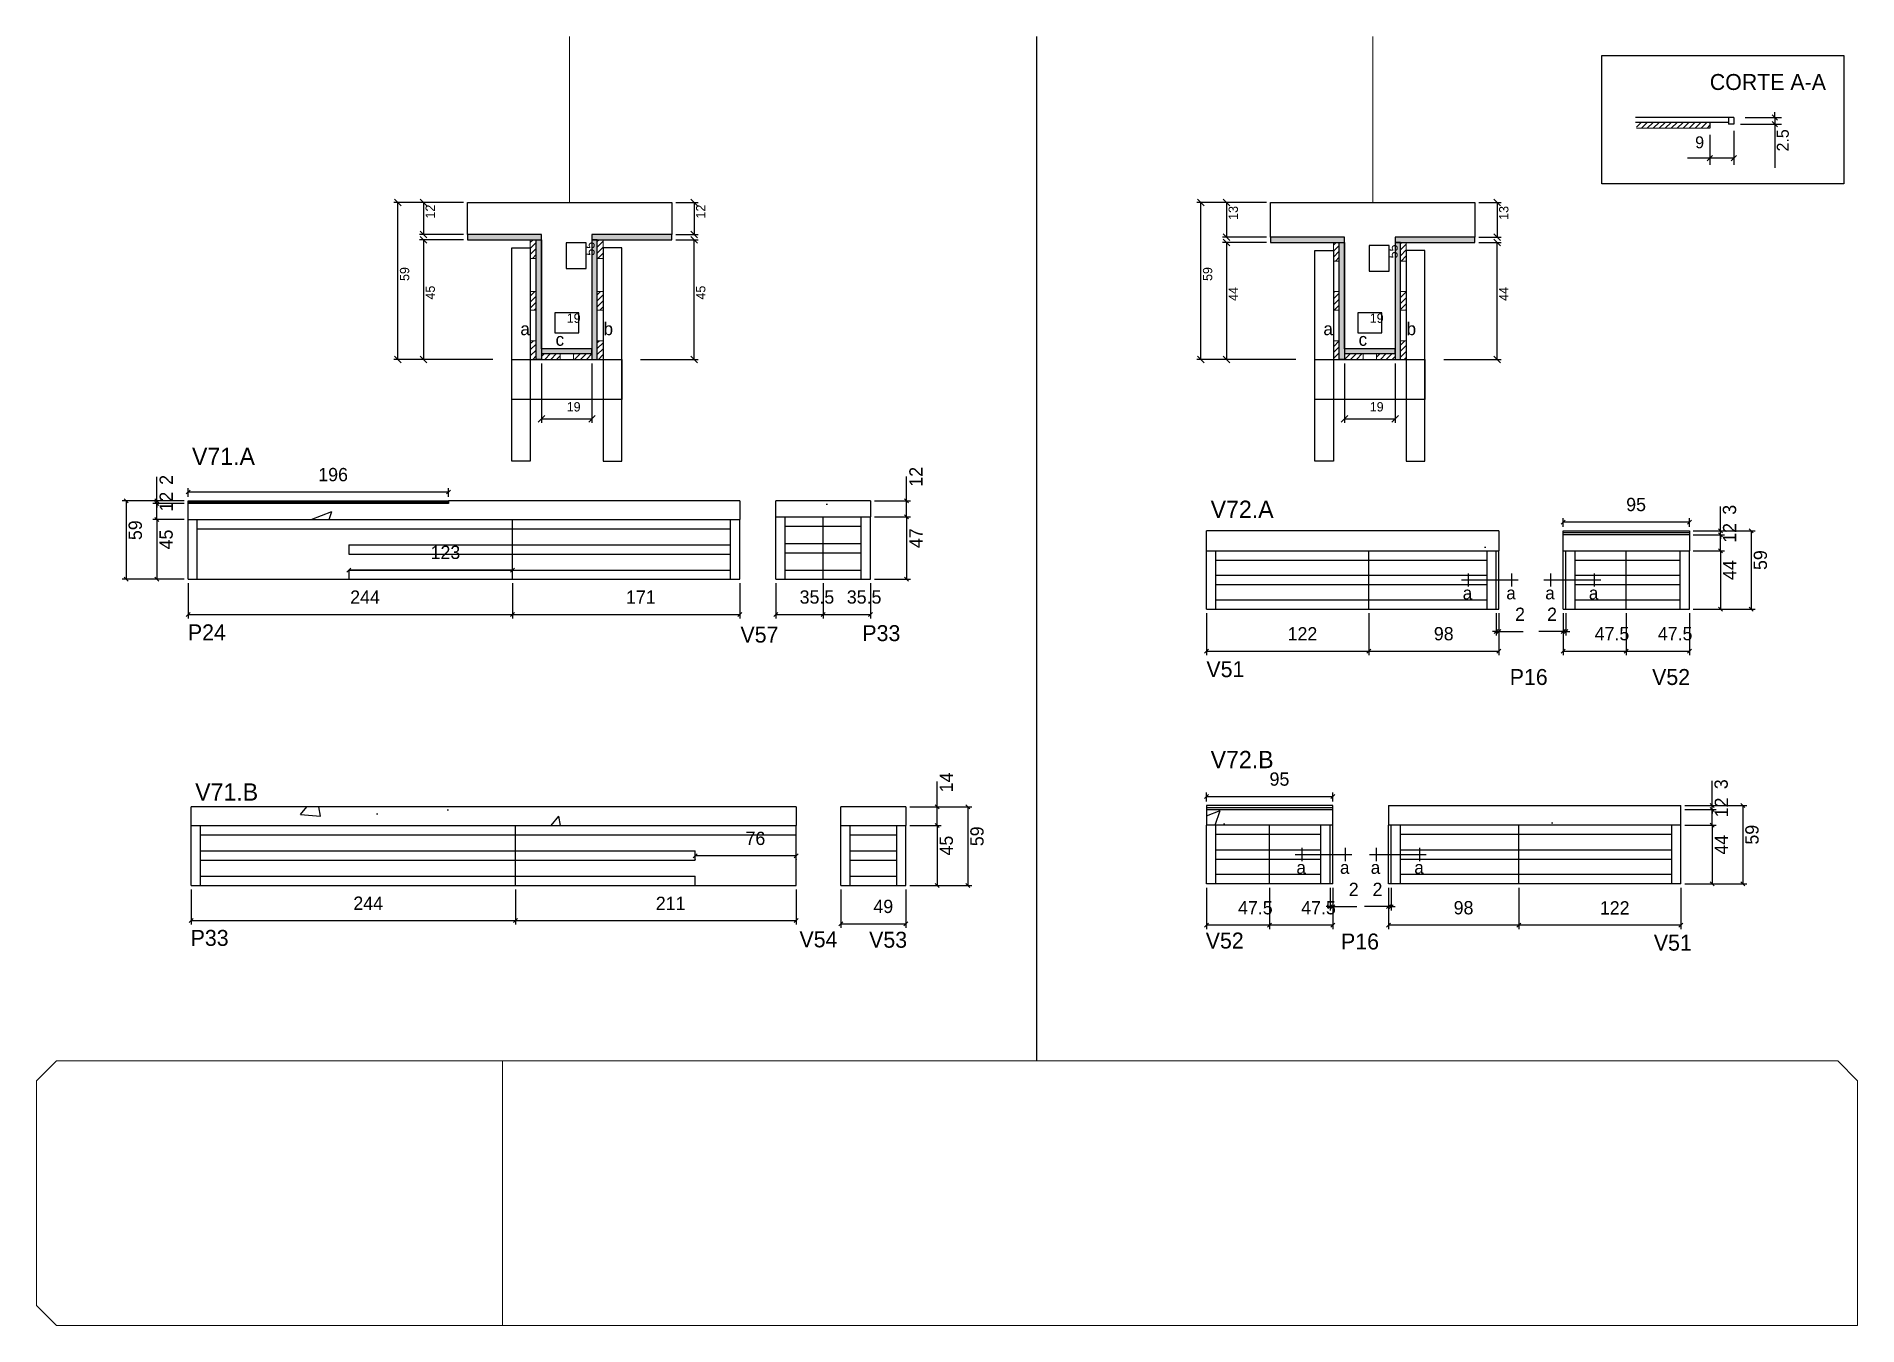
# Model space of a CAD drawing. Header units: metres. Extents: x 5808 to 7178, y 3977 to 4947.
import ezdxf

# ---------------------------------------------------------------- set-up
doc = ezdxf.new("R2010")
doc.units = ezdxf.units.M
for name, color, linetype in [('00 - FELIPE', 7, 'Continuous'), ('5', 7, 'Continuous'), ('CONCRETO', 7, 'Continuous'), ('COTA', 7, 'Continuous'), ('Cota Seção (2x)', 7, 'Continuous'), ('Cotas', 7, 'Continuous'), ('detalhes', 7, 'Continuous'), ('Hachura', 7, 'Continuous'), ('Madeira', 7, 'Continuous'), ('NOMENCLATURA', 7, 'Continuous'), ('Painéis', 7, 'Continuous'), ('SARR_2.2x7', 7, 'Continuous'), ('SARR_3.5x7', 7, 'Continuous'), ('SARR_EDITAR', 7, 'Continuous'), ('SARRAFO DE PRESSAO', 7, 'Continuous'), ('TEXTO PILAR', 7, 'Continuous'), ('Texto Seção', 7, 'Continuous')]:
    doc.layers.add(name, color=color, linetype=linetype)

msp = doc.modelspace()

# ---------------------------------------------------------------- hatches: boundary and pattern name
at = {"layer": 'COTA'}
h = msp.add_hatch(dxfattribs=at)
h.set_pattern_fill('AR-CONC')
h.paths.add_polyline_path([(6118.3, 4595.9), (5922.3, 4595.9), (5922.3, 4583.9), (6337.3, 4583.9), (6337.3, 4597.9), (6118.3, 4597.9), (6118.3, 4595.9)])
h = msp.add_hatch(dxfattribs=at)
h.set_pattern_fill('AR-CONC')
h.paths.add_polyline_path([(6435.6, 4585.9), (6435.6, 4597.9), (6364.6, 4597.9), (6364.6, 4585.9), (6435.6, 4585.9)])
h = msp.add_hatch(dxfattribs=at)
h.set_pattern_fill('AR-CONC')
h.paths.add_polyline_path([(6908.5, 4560.4), (6908.5, 4575.4), (6688.3, 4575.4), (6688.5, 4560.4), (6908.5, 4560.4)])
h = msp.add_hatch(dxfattribs=at)
h.set_pattern_fill('AR-CONC')
h.paths.add_polyline_path([(6956.7, 4572.4), (6956.7, 4560.4), (7051.7, 4560.4), (7051.7, 4572.4), (6956.7, 4572.4)])
h = msp.add_hatch(dxfattribs=at)
h.set_pattern_fill('AR-CONC')
h.paths.add_polyline_path([(6379.7, 4353.6), (6379.7, 4367.6), (5924.4, 4367.6), (5924.7, 4353.6), (6379.7, 4353.6)])
h = msp.add_hatch(dxfattribs=at)
h.set_pattern_fill('AR-CONC')
h.paths.add_polyline_path([(6462.4, 4353.6), (6462.4, 4367.6), (6413.4, 4367.6), (6413.4, 4353.6), (6462.4, 4353.6)])
h = msp.add_hatch(dxfattribs=at)
h.set_pattern_fill('AR-CONC')
h.paths.add_polyline_path([(6783.4, 4365.8), (6783.4, 4353.8), (6688.4, 4353.8), (6688.4, 4365.8), (6783.4, 4365.8)])
h = msp.add_hatch(dxfattribs=at)
h.set_pattern_fill('AR-CONC')
h.paths.add_polyline_path([(6825.4, 4353.8), (6825.4, 4368.8), (7045.7, 4368.8), (7045.4, 4353.8), (6825.4, 4353.8)])
at = {"layer": 'Hachura'}
h = msp.add_hatch(dxfattribs=at)
h.set_pattern_fill('ANSI31')
h.paths.add_polyline_path([(7067.2, 4878.3), (7067.2, 4881.3), (7067.2, 4882.7), (7011.9, 4882.7), (7011.9, 4878.3), (7067.2, 4878.3)])
h = msp.add_hatch(color=7, dxfattribs=at)
h.dxf.hatch_style = 1
h.paths.add_polyline_path([(6188.2, 4794.4), (6188.2, 4798.4), (6132.6, 4798.4), (6132.6, 4794.4), (6188.2, 4794.4)])
h = msp.add_hatch(color=7, dxfattribs=at)
h.dxf.hatch_style = 1
h.paths.add_polyline_path([(6286.2, 4794.4), (6286.2, 4798.4), (6226.2, 4798.4), (6226.2, 4794.4), (6286.2, 4794.4)])
h = msp.add_hatch(color=7, dxfattribs=at)
h.dxf.hatch_style = 1
h.paths.add_polyline_path([(6792.3, 4792.4), (6792.3, 4796.4), (6736.7, 4796.4), (6736.7, 4792.4), (6792.3, 4792.4)])
h = msp.add_hatch(color=7, dxfattribs=at)
h.dxf.hatch_style = 1
h.paths.add_polyline_path([(6890.3, 4792.4), (6890.3, 4796.4), (6830.3, 4796.4), (6830.3, 4792.4), (6890.3, 4792.4)])
h = msp.add_hatch(dxfattribs=at)
h.set_pattern_fill('ANSI31')
h.paths.add_polyline_path([(6179.8, 4780.4), (6184.2, 4780.4), (6184.2, 4794.4), (6179.8, 4794.4), (6179.8, 4780.4)])
h = msp.add_hatch(color=7, dxfattribs=at)
h.dxf.hatch_style = 1
h.paths.add_polyline_path([(6184.2, 4794.4), (6188.2, 4794.4), (6188.2, 4704.4), (6184.2, 4704.4), (6184.2, 4794.4)])
h = msp.add_hatch(color=7, dxfattribs=at)
h.dxf.hatch_style = 1
h.paths.add_polyline_path([(6230.2, 4794.4), (6226.2, 4794.4), (6226.2, 4704.4), (6230.2, 4704.4), (6230.2, 4794.4)])
h = msp.add_hatch(dxfattribs=at)
h.set_pattern_fill('ANSI31')
h.paths.add_polyline_path([(6234.6, 4780.4), (6230.2, 4780.4), (6230.2, 4794.4), (6234.6, 4794.4), (6234.6, 4780.4)])
h = msp.add_hatch(dxfattribs=at)
h.set_pattern_fill('ANSI31')
h.paths.add_polyline_path([(6783.9, 4778.4), (6788.3, 4778.4), (6788.3, 4792.4), (6783.9, 4792.4), (6783.9, 4778.4)])
h = msp.add_hatch(color=7, dxfattribs=at)
h.dxf.hatch_style = 1
h.paths.add_polyline_path([(6788.3, 4792.4), (6792.3, 4792.4), (6792.3, 4704.4), (6788.3, 4704.4), (6788.3, 4792.4)])
h = msp.add_hatch(color=7, dxfattribs=at)
h.dxf.hatch_style = 1
h.paths.add_polyline_path([(6834.3, 4794.4), (6830.3, 4794.4), (6830.3, 4704.4), (6834.3, 4704.4), (6834.3, 4794.4)])
h = msp.add_hatch(dxfattribs=at)
h.set_pattern_fill('ANSI31')
h.paths.add_polyline_path([(6838.7, 4778.4), (6834.3, 4778.4), (6834.3, 4792.4), (6838.7, 4792.4), (6838.7, 4778.4)])
h = msp.add_hatch(dxfattribs=at)
h.set_pattern_fill('ANSI31')
h.paths.add_polyline_path([(6179.8, 4741.4), (6184.2, 4741.4), (6184.2, 4755.4), (6179.8, 4755.4), (6179.8, 4741.4)])
h = msp.add_hatch(dxfattribs=at)
h.set_pattern_fill('ANSI31')
h.paths.add_polyline_path([(6234.6, 4741.4), (6230.2, 4741.4), (6230.2, 4755.4), (6234.6, 4755.4), (6234.6, 4741.4)])
h = msp.add_hatch(dxfattribs=at)
h.set_pattern_fill('ANSI31')
h.paths.add_polyline_path([(6783.9, 4741.4), (6788.3, 4741.4), (6788.3, 4755.4), (6783.9, 4755.4), (6783.9, 4741.4)])
h = msp.add_hatch(dxfattribs=at)
h.set_pattern_fill('ANSI31')
h.paths.add_polyline_path([(6838.7, 4741.4), (6834.3, 4741.4), (6834.3, 4755.4), (6838.7, 4755.4), (6838.7, 4741.4)])
h = msp.add_hatch(dxfattribs=at)
h.set_pattern_fill('ANSI31')
h.paths.add_polyline_path([(6179.8, 4704.4), (6184.2, 4704.4), (6184.2, 4718.4), (6179.8, 4718.4), (6179.8, 4704.4)])
h = msp.add_hatch(dxfattribs=at)
h.set_pattern_fill('ANSI31')
h.paths.add_polyline_path([(6234.6, 4704.4), (6230.2, 4704.4), (6230.2, 4718.4), (6234.6, 4718.4), (6234.6, 4704.4)])
h = msp.add_hatch(dxfattribs=at)
h.set_pattern_fill('ANSI31')
h.paths.add_polyline_path([(6783.9, 4704.4), (6788.3, 4704.4), (6788.3, 4718.4), (6783.9, 4718.4), (6783.9, 4704.4)])
h = msp.add_hatch(dxfattribs=at)
h.set_pattern_fill('ANSI31')
h.paths.add_polyline_path([(6838.7, 4704.4), (6834.3, 4704.4), (6834.3, 4718.4), (6838.7, 4718.4), (6838.7, 4704.4)])
h = msp.add_hatch(color=7, dxfattribs=at)
h.dxf.hatch_style = 1
h.paths.add_polyline_path([(6226.2, 4708.8), (6226.2, 4712.4), (6188.2, 4712.4), (6188.2, 4708.8), (6226.2, 4708.8)])
h = msp.add_hatch(dxfattribs=at)
h.set_pattern_fill('ANSI31')
h.paths.add_polyline_path([(6188.2, 4704.4), (6188.2, 4708.8), (6202.2, 4708.8), (6202.2, 4704.4), (6188.2, 4704.4)])
h = msp.add_hatch(dxfattribs=at)
h.set_pattern_fill('ANSI31')
h.paths.add_polyline_path([(6226.2, 4704.4), (6226.2, 4708.8), (6212.2, 4708.8), (6212.2, 4704.4), (6226.2, 4704.4)])
h = msp.add_hatch(color=7, dxfattribs=at)
h.dxf.hatch_style = 1
h.paths.add_polyline_path([(6830.3, 4708.8), (6830.3, 4712.4), (6792.3, 4712.4), (6792.3, 4708.8), (6830.3, 4708.8)])
h = msp.add_hatch(dxfattribs=at)
h.set_pattern_fill('ANSI31')
h.paths.add_polyline_path([(6792.3, 4704.4), (6792.3, 4708.8), (6806.3, 4708.8), (6806.3, 4704.4), (6792.3, 4704.4)])
h = msp.add_hatch(dxfattribs=at)
h.set_pattern_fill('ANSI31')
h.paths.add_polyline_path([(6830.3, 4704.4), (6830.3, 4708.8), (6816.3, 4708.8), (6816.3, 4704.4), (6830.3, 4704.4)])

# ---------------------------------------------------------------- linework, layer by layer
at = {"layer": '00 - FELIPE', "color": 2, "lineweight": 25}
msp.add_line((7067.2, 4882.6), (7067.2, 4878.3), dxfattribs=at)
at = {"layer": '00 - FELIPE', "color": 0, "lineweight": 25}
for p, q in [((6044.8, 4547.4), (6041.8, 4544.4)), ((6164.8, 4544.4), (6167.8, 4547.4)), ((6905, 4498.1), (6908, 4501.1)), ((6910, 4501.1), (6907, 4498.1)), ((6955.2, 4498.1), (6958.2, 4501.1)), ((6960.2, 4501.1), (6957.2, 4498.1)), ((6305.2, 4332.4), (6302.2, 4329.4)), ((6378.2, 4329.4), (6381.2, 4332.4)), ((6779.9, 4291.1), (6782.9, 4294.1)), ((6784.9, 4294.1), (6781.9, 4291.1)), ((6823.9, 4291.1), (6826.9, 4294.1)), ((6828.9, 4294.1), (6825.9, 4291.1))]:
    msp.add_line(p, q, dxfattribs=at)
at = {"layer": '00 - FELIPE', "color": 4, "lineweight": 25}
for p, q in [((6166.3, 4545.9), (6043.3, 4545.9)), ((6906.5, 4513.4), (6906.5, 4496.6)), ((6908.5, 4513.4), (6908.5, 4496.6)), ((6956.7, 4513.4), (6956.7, 4496.6)), ((6958.7, 4513.4), (6958.7, 4496.6)), ((6906.5, 4499.6), (6903.5, 4499.6)), ((6906.5, 4499.6), (6908.5, 4499.6)), ((6908.5, 4499.6), (6926.7, 4499.6)), ((6956.7, 4499.6), (6938.6, 4499.6)), ((6958.7, 4499.6), (6956.7, 4499.6)), ((6958.7, 4499.6), (6961.7, 4499.6)), ((6379.7, 4330.9), (6303.7, 4330.9)), ((6303.7, 4328.1), (6303.7, 4327.9)), ((6379.7, 4328.1), (6379.7, 4327.9)), ((6781.4, 4306.8), (6781.4, 4289.6)), ((6783.4, 4306.8), (6783.4, 4289.6)), ((6825.4, 4306.8), (6825.4, 4289.6)), ((6827.4, 4306.8), (6827.4, 4289.6)), ((6781.4, 4292.6), (6778.4, 4292.6)), ((6781.4, 4292.6), (6783.4, 4292.6)), ((6783.4, 4292.6), (6801.5, 4292.6)), ((6825.4, 4292.6), (6807.3, 4292.6)), ((6827.4, 4292.6), (6825.4, 4292.6)), ((6827.4, 4292.6), (6830.4, 4292.6))]:
    msp.add_line(p, q, dxfattribs=at)
at = {"layer": 'CONCRETO', "color": 251, "lineweight": 25}
for points in [[(6132.6, 4798.4), (6132.6, 4822.4), (6286.2, 4822.4), (6286.2, 4798.4), (6226.2, 4798.4), (6226.2, 4712.4), (6188.2, 4712.4), (6188.2, 4798.4)], [(6736.7, 4796.4), (6736.7, 4822.4), (6890.3, 4822.4), (6890.3, 4796.4), (6830.3, 4796.4), (6830.3, 4712.4), (6792.3, 4712.4), (6792.3, 4796.4)]]:
    msp.add_lwpolyline(points, close=True, dxfattribs=at)
at = {"layer": 'COTA', "color": 241, "lineweight": 25}
for p, q in [((6560.7, 4947.4), (6560.7, 4176.6)), ((5922.3, 4583.9), (5922.3, 4595.9)), ((6337.3, 4597.9), (6118.3, 4597.9)), ((6337.3, 4597.9), (6337.3, 4583.9)), ((6364.6, 4585.9), (6364.6, 4597.9)), ((6435.6, 4597.9), (6364.6, 4597.9)), ((6435.6, 4597.9), (6435.6, 4585.9)), ((6688.5, 4560.4), (6688.5, 4575.4)), ((6908.5, 4575.4), (6688.5, 4575.4)), ((6908.5, 4575.4), (6908.5, 4560.4)), ((6956.7, 4560.4), (6956.7, 4575.4)), ((7051.7, 4575.4), (7051.7, 4560.4)), ((5924.7, 4353.6), (5924.7, 4367.6)), ((6379.7, 4367.6), (5924.7, 4367.6)), ((6379.7, 4367.6), (6379.7, 4353.6)), ((6413.4, 4353.6), (6413.4, 4367.6)), ((6462.4, 4367.6), (6413.4, 4367.6)), ((6462.4, 4367.6), (6462.4, 4353.6)), ((6688.4, 4368.8), (6688.4, 4353.8)), ((6783.4, 4353.8), (6783.4, 4368.8)), ((6825.4, 4368.8), (6825.4, 4353.8)), ((6825.4, 4368.8), (7045.4, 4368.8)), ((7045.4, 4353.8), (7045.4, 4368.8))]:
    msp.add_line(p, q, dxfattribs=at)
at = {"layer": 'COTA', "color": 4, "lineweight": 25}
for p, q in [((7090.2, 4881.3), (7121, 4881.3)), ((7093.8, 4886.3), (7121, 4886.3)), ((7116, 4886.3), (7116, 4890.3)), ((7116, 4886.3), (7116, 4881.3)), ((7116, 4881.3), (7116, 4848.4)), ((7067.2, 4873.3), (7067.2, 4850.7)), ((7085.2, 4876.3), (7085.2, 4850.7)), ((7067.2, 4855.7), (7050.3, 4855.7)), ((7085.2, 4855.7), (7062.2, 4855.7)), ((6129.6, 4822.4), (6077.2, 4822.4)), ((6080.2, 4704.4), (6080.2, 4822.4)), ((6129.6, 4822.4), (6096.5, 4822.4)), ((6099.5, 4822.4), (6099.5, 4798.4)), ((6289.2, 4822.4), (6306, 4822.4)), ((6303, 4822.4), (6303, 4798.4)), ((6733.7, 4822.4), (6681.3, 4822.4)), ((6684.3, 4704.4), (6684.3, 4822.4)), ((6733.7, 4822.4), (6700.6, 4822.4)), ((6703.6, 4822.4), (6703.6, 4796.4)), ((6893.3, 4822.4), (6910.1, 4822.4)), ((6907.1, 4822.4), (6907.1, 4796.4)), ((6129.6, 4798.4), (6096.5, 4798.4)), ((6289.2, 4798.4), (6306, 4798.4)), ((6733.7, 4796.4), (6700.6, 4796.4)), ((6893.3, 4796.4), (6910.1, 4796.4)), ((6129.6, 4794.4), (6096.5, 4794.4)), ((6099.5, 4794.4), (6099.5, 4704.4)), ((6289.2, 4794.4), (6306, 4794.4)), ((6303, 4704.4), (6303, 4794.4)), ((6733.7, 4792.4), (6700.6, 4792.4)), ((6703.6, 4792.4), (6703.6, 4704.4)), ((6893.3, 4792.4), (6910.1, 4792.4)), ((6907.1, 4704.4), (6907.1, 4792.4)), ((6151.6, 4704.4), (6077.2, 4704.4)), ((6151.6, 4704.4), (6096.5, 4704.4)), ((6188.2, 4701.4), (6188.2, 4656.7)), ((6226.2, 4701.4), (6226.2, 4656.7)), ((6262.8, 4704.4), (6306, 4704.4)), ((6755.7, 4704.4), (6681.3, 4704.4)), ((6755.7, 4704.4), (6700.6, 4704.4)), ((6792.3, 4701.4), (6792.3, 4656.7)), ((6830.3, 4701.4), (6830.3, 4656.7)), ((6866.9, 4704.4), (6910.1, 4704.4)), ((6188.2, 4659.7), (6226.2, 4659.7)), ((6792.3, 4659.7), (6830.3, 4659.7)), ((5922.3, 4535.9), (5922.3, 4509.4)), ((6166.3, 4535.9), (6166.3, 4509.4)), ((6166.3, 4535.9), (6166.3, 4509.4)), ((6337.3, 4535.9), (6337.3, 4509.4)), ((6364.6, 4535.9), (6364.6, 4509.4)), ((6400.1, 4535.9), (6400.1, 4509.4)), ((6400.1, 4535.9), (6400.1, 4509.4)), ((6435.6, 4535.9), (6435.6, 4509.4)), ((5922.3, 4512.4), (6166.3, 4512.4)), ((6166.3, 4512.4), (6337.3, 4512.4)), ((6364.6, 4512.4), (6400.1, 4512.4)), ((6400.1, 4512.4), (6435.6, 4512.4)), ((6688.5, 4513.4), (6688.5, 4481.8)), ((6810.5, 4513.4), (6810.5, 4481.8)), ((6810.5, 4513.4), (6810.5, 4481.8)), ((6908.5, 4513.4), (6908.5, 4481.8)), ((6956.7, 4513.4), (6956.7, 4481.8)), ((7004.2, 4513.4), (7004.2, 4481.8)), ((7004.2, 4513.4), (7004.2, 4481.8)), ((7051.7, 4513.4), (7051.7, 4481.8)), ((6688.5, 4484.8), (6810.5, 4484.8)), ((6810.5, 4484.8), (6908.5, 4484.8)), ((6956.7, 4484.8), (7004.2, 4484.8)), ((7004.2, 4484.8), (7051.7, 4484.8)), ((5924.7, 4305.6), (5924.7, 4279.1)), ((6168.7, 4305.6), (6168.7, 4279.1)), ((6168.7, 4305.6), (6168.7, 4279.1)), ((6379.7, 4305.6), (6379.7, 4279.1)), ((6413.4, 4305.6), (6413.4, 4276.7)), ((6462.4, 4305.6), (6462.4, 4276.7)), ((6688.4, 4306.8), (6688.4, 4275.7)), ((6735.9, 4306.8), (6735.9, 4275.7)), ((6735.9, 4306.8), (6735.9, 4275.7)), ((6783.4, 4306.8), (6783.4, 4275.7)), ((6825.4, 4306.8), (6825.4, 4275.7)), ((6923.4, 4306.8), (6923.4, 4275.7)), ((6923.4, 4306.8), (6923.4, 4275.7)), ((7045.4, 4306.8), (7045.4, 4275.7)), ((5924.7, 4282.1), (6168.7, 4282.1)), ((6168.7, 4282.1), (6379.7, 4282.1)), ((6413.4, 4279.7), (6462.4, 4279.7)), ((6735.9, 4278.7), (6688.4, 4278.7)), ((6783.4, 4278.7), (6735.9, 4278.7)), ((6923.4, 4278.7), (6825.4, 4278.7)), ((7045.4, 4278.7), (6923.4, 4278.7))]:
    msp.add_line(p, q, dxfattribs=at)
at = {"layer": 'COTA', "color": 0, "lineweight": 25}
for p, q in [((5923.8, 4513.9), (5920.8, 4510.9)), ((6164.8, 4510.9), (6167.8, 4513.9)), ((6167.8, 4513.9), (6164.8, 4510.9)), ((6335.8, 4510.9), (6338.8, 4513.9)), ((6366.1, 4513.9), (6363.1, 4510.9)), ((6398.6, 4510.9), (6401.6, 4513.9)), ((6401.6, 4513.9), (6398.6, 4510.9)), ((6434.1, 4510.9), (6437.1, 4513.9)), ((6690, 4486.3), (6687, 4483.3)), ((6809, 4483.3), (6812, 4486.3)), ((6812, 4486.3), (6809, 4483.3)), ((6907, 4483.3), (6910, 4486.3)), ((6958.2, 4486.3), (6955.2, 4483.3)), ((7002.7, 4483.3), (7005.7, 4486.3)), ((7005.7, 4486.3), (7002.7, 4483.3)), ((7050.2, 4483.3), (7053.2, 4486.3)), ((5926.2, 4283.6), (5923.2, 4280.6)), ((6167.2, 4280.6), (6170.2, 4283.6)), ((6170.2, 4283.6), (6167.2, 4280.6)), ((6378.2, 4280.6), (6381.2, 4283.6)), ((6414.9, 4281.2), (6411.9, 4278.2)), ((6460.9, 4278.2), (6463.9, 4281.2)), ((6689.9, 4280.2), (6686.9, 4277.2)), ((6737.4, 4280.2), (6734.4, 4277.2)), ((6734.4, 4277.2), (6737.4, 4280.2)), ((6781.9, 4277.2), (6784.9, 4280.2)), ((6826.9, 4280.2), (6823.9, 4277.2)), ((6924.9, 4280.2), (6921.9, 4277.2)), ((6921.9, 4277.2), (6924.9, 4280.2)), ((7043.9, 4277.2), (7046.9, 4280.2))]:
    msp.add_line(p, q, dxfattribs=at)
for points in [[(7114, 4888.3), (7118, 4884.3)], [(7118, 4879.3), (7114, 4883.3)], [(7069.2, 4857.7), (7065.2, 4853.7)], [(7083.2, 4853.7), (7087.2, 4857.7)], [(6082.7, 4819.9), (6077.7, 4824.9)], [(6102, 4819.9), (6097, 4824.9)], [(6305.5, 4819.9), (6300.5, 4824.9)], [(6686.8, 4819.9), (6681.8, 4824.9)], [(6706.1, 4819.9), (6701.1, 4824.9)], [(6909.6, 4819.9), (6904.6, 4824.9)], [(6097, 4800.9), (6102, 4795.9)], [(6102, 4791.9), (6097, 4796.9)], [(6300.5, 4800.9), (6305.5, 4795.9)], [(6305.5, 4791.9), (6300.5, 4796.9)], [(6701.1, 4798.9), (6706.1, 4793.9)], [(6904.6, 4798.9), (6909.6, 4793.9)], [(6706.1, 4789.9), (6701.1, 4794.9)], [(6909.6, 4789.9), (6904.6, 4794.9)], [(6077.7, 4706.9), (6082.7, 4701.9)], [(6097, 4706.9), (6102, 4701.9)], [(6300.5, 4706.9), (6305.5, 4701.9)], [(6681.8, 4706.9), (6686.8, 4701.9)], [(6701.1, 4706.9), (6706.1, 4701.9)], [(6904.6, 4706.9), (6909.6, 4701.9)], [(6190.7, 4662.2), (6185.7, 4657.2)], [(6223.7, 4657.2), (6228.7, 4662.2)], [(6794.8, 4662.2), (6789.8, 4657.2)], [(6827.8, 4657.2), (6832.8, 4662.2)]]:
    msp.add_lwpolyline(points, dxfattribs=at)
at = {"layer": 'Cota Seção (2x)', "color": 180, "lineweight": 25}
for p, q in [((6221.7, 4792.1), (6206.7, 4792.1)), ((6206.7, 4792.1), (6206.7, 4772.7)), ((6221.7, 4772.7), (6221.7, 4792.1)), ((6825.8, 4790.1), (6810.8, 4790.1)), ((6810.8, 4790.1), (6810.8, 4770.7)), ((6825.8, 4770.7), (6825.8, 4790.1)), ((6206.7, 4772.7), (6221.7, 4772.7)), ((6810.8, 4770.7), (6825.8, 4770.7)), ((6216.2, 4739.4), (6198.2, 4739.4)), ((6198.2, 4739.4), (6198.2, 4724.4)), ((6216.2, 4724.4), (6216.2, 4739.4)), ((6820.3, 4739.4), (6802.3, 4739.4)), ((6802.3, 4739.4), (6802.3, 4724.4)), ((6820.3, 4724.4), (6820.3, 4739.4)), ((6198.2, 4724.4), (6216.2, 4724.4)), ((6802.3, 4724.4), (6820.3, 4724.4))]:
    msp.add_line(p, q, dxfattribs=at)
at = {"layer": 'Cotas', "color": 1, "lineweight": 25}
msp.add_lwpolyline([(6985.8, 4933.1), (7167.8, 4933.1), (7167.8, 4836.5), (6985.8, 4836.5)], close=True, dxfattribs=at)
at = {"layer": 'Madeira', "color": 126, "lineweight": 18}
msp.add_line((7067.2, 4878.3), (7011.9, 4878.3), dxfattribs=at)
for points in [[(6179.8, 4780.4), (6184.2, 4780.4), (6184.2, 4794.4), (6179.8, 4794.4)], [(6234.6, 4780.4), (6230.2, 4780.4), (6230.2, 4794.4), (6234.6, 4794.4)], [(6783.9, 4778.4), (6788.3, 4778.4), (6788.3, 4792.4), (6783.9, 4792.4)], [(6838.7, 4778.4), (6834.3, 4778.4), (6834.3, 4792.4), (6838.7, 4792.4)], [(6179.8, 4741.4), (6184.2, 4741.4), (6184.2, 4755.4), (6179.8, 4755.4)], [(6234.6, 4741.4), (6230.2, 4741.4), (6230.2, 4755.4), (6234.6, 4755.4)], [(6783.9, 4741.4), (6788.3, 4741.4), (6788.3, 4755.4), (6783.9, 4755.4)], [(6838.7, 4741.4), (6834.3, 4741.4), (6834.3, 4755.4), (6838.7, 4755.4)], [(6179.8, 4704.4), (6184.2, 4704.4), (6184.2, 4718.4), (6179.8, 4718.4)], [(6234.6, 4704.4), (6230.2, 4704.4), (6230.2, 4718.4), (6234.6, 4718.4)], [(6783.9, 4704.4), (6788.3, 4704.4), (6788.3, 4718.4), (6783.9, 4718.4)], [(6838.7, 4704.4), (6834.3, 4704.4), (6834.3, 4718.4), (6838.7, 4718.4)], [(6188.2, 4704.4), (6188.2, 4708.8), (6202.2, 4708.8), (6202.2, 4704.4)], [(6226.2, 4704.4), (6226.2, 4708.8), (6212.2, 4708.8), (6212.2, 4704.4)], [(6792.3, 4704.4), (6792.3, 4708.8), (6806.3, 4708.8), (6806.3, 4704.4)], [(6830.3, 4704.4), (6830.3, 4708.8), (6816.3, 4708.8), (6816.3, 4704.4)]]:
    msp.add_lwpolyline(points, close=True, dxfattribs=at)
at = {"layer": 'NOMENCLATURA', "color": 7, "lineweight": 25}
for p, q in [((6880.2, 4538.5), (6923, 4538.5)), ((6885.2, 4543.4), (6885.2, 4533.5)), ((6918, 4543.4), (6918, 4533.5)), ((6942.3, 4538.5), (6985, 4538.5)), ((6947.3, 4543.4), (6947.3, 4533.5)), ((6980, 4543.4), (6980, 4533.5)), ((6755.1, 4331.9), (6797.9, 4331.9)), ((6760.1, 4336.9), (6760.1, 4326.9)), ((6792.9, 4336.9), (6792.9, 4326.9)), ((6811, 4331.9), (6853.8, 4331.9)), ((6816, 4336.9), (6816, 4326.9)), ((6848.8, 4336.9), (6848.8, 4326.9))]:
    msp.add_line(p, q, dxfattribs=at)
at = {"layer": 'Painéis', "color": 200, "lineweight": 25}
for p, q in [((7085.2, 4886.3), (7011.3, 4886.3)), ((7081.2, 4882.7), (7011.3, 4882.7)), ((7081.2, 4886.3), (7081.2, 4881.3)), ((7085.2, 4881.3), (7081.2, 4881.3)), ((7085.2, 4886.3), (7085.2, 4881.3)), ((5922.3, 4583.9), (6337.3, 4583.9)), ((5922.3, 4538.9), (5922.3, 4583.9)), ((6166.3, 4538.9), (6166.3, 4583.9)), ((6337.3, 4538.9), (6337.3, 4583.9)), ((6364.6, 4585.9), (6435.6, 4585.9)), ((6364.6, 4538.9), (6364.6, 4585.9)), ((6400.1, 4538.9), (6400.1, 4585.9)), ((6435.6, 4538.9), (6435.6, 4585.9)), ((6688.5, 4560.4), (6908.5, 4560.4)), ((6688.5, 4516.4), (6688.5, 4560.4)), ((6810.5, 4516.4), (6810.5, 4560.4)), ((6906.5, 4516.4), (6906.5, 4560.4)), ((6908.5, 4516.4), (6908.5, 4560.4)), ((6956.7, 4560.4), (7051.7, 4560.4)), ((6956.7, 4516.4), (6956.7, 4560.4)), ((6958.7, 4516.4), (6958.7, 4560.4)), ((7004.2, 4516.4), (7004.2, 4560.4)), ((7051.7, 4516.4), (7051.7, 4560.4)), ((5922.3, 4538.9), (6337.3, 4538.9)), ((6364.6, 4538.9), (6435.6, 4538.9)), ((6688.5, 4516.4), (6908.5, 4516.4)), ((6956.7, 4516.4), (7051.7, 4516.4)), ((5924.7, 4353.6), (6379.7, 4353.6)), ((5924.7, 4308.6), (5924.7, 4353.6)), ((6168.7, 4308.6), (6168.7, 4353.6)), ((6379.7, 4308.6), (6379.7, 4353.6)), ((6413.4, 4353.6), (6462.4, 4353.6)), ((6413.4, 4308.6), (6413.4, 4353.6)), ((6462.4, 4308.6), (6462.4, 4353.6)), ((6783.4, 4353.8), (6688.4, 4353.8)), ((6688.4, 4309.8), (6688.4, 4353.8)), ((6735.9, 4309.8), (6735.9, 4353.8)), ((6781.4, 4309.8), (6781.4, 4353.8)), ((6783.4, 4309.8), (6783.4, 4353.8)), ((7045.4, 4353.8), (6825.4, 4353.8)), ((6825.4, 4309.8), (6825.4, 4353.8)), ((6827.4, 4309.8), (6827.4, 4353.8)), ((6923.4, 4309.8), (6923.4, 4353.8)), ((7045.4, 4309.8), (7045.4, 4353.8)), ((5924.7, 4308.6), (6379.7, 4308.6)), ((6413.4, 4308.6), (6462.4, 4308.6)), ((6783.4, 4309.8), (6688.4, 4309.8)), ((7045.4, 4309.8), (6825.4, 4309.8))]:
    msp.add_line(p, q, dxfattribs=at)
at = {"layer": 'Painéis', "color": 4, "lineweight": 25}
for p, q in [((5898.9, 4597.9), (5898.9, 4616.1)), ((5922.3, 4600.9), (5922.3, 4607.6)), ((6118.3, 4604.6), (5922.3, 4604.6)), ((6118.3, 4600.9), (6118.3, 4607.6)), ((6462.9, 4597.9), (6462.9, 4616.3)), ((5919.3, 4597.9), (5872.8, 4597.9)), ((5875.8, 4597.9), (5875.8, 4538.9)), ((5919.3, 4597.9), (5895.9, 4597.9)), ((5919.3, 4595.9), (5895.9, 4595.9)), ((5919.3, 4595.9), (5895.9, 4595.9)), ((5898.9, 4595.9), (5898.9, 4597.9)), ((5898.9, 4583.9), (5898.9, 4595.9)), ((5898.9, 4595.9), (5898.9, 4592.9)), ((6438.6, 4597.9), (6465.9, 4597.9)), ((6462.9, 4585.9), (6462.9, 4597.9)), ((7075.1, 4575.4), (7075.1, 4593.7)), ((5919.3, 4583.9), (5895.9, 4583.9)), ((5919.3, 4583.9), (5895.9, 4583.9)), ((5898.9, 4583.9), (5898.9, 4538.9)), ((6438.6, 4585.9), (6465.9, 4585.9)), ((6438.6, 4585.9), (6465.9, 4585.9)), ((6462.9, 4585.9), (6462.9, 4538.9)), ((6956.7, 4578.4), (6956.7, 4585)), ((7051.7, 4582), (6956.7, 4582)), ((7051.7, 4578.4), (7051.7, 4585)), ((7054.7, 4575.4), (7101.2, 4575.4)), ((7054.7, 4575.4), (7078.1, 4575.4)), ((7054.7, 4572.4), (7078.1, 4572.4)), ((7054.7, 4572.4), (7078.1, 4572.4)), ((7075.1, 4572.4), (7075.1, 4575.4)), ((7075.1, 4560.4), (7075.1, 4572.4)), ((7075.1, 4572.4), (7075.1, 4569.4)), ((7098.2, 4575.4), (7098.2, 4516.4)), ((7054.7, 4560.4), (7078.1, 4560.4)), ((7054.7, 4560.4), (7078.1, 4560.4)), ((7075.1, 4560.4), (7075.1, 4516.4)), ((5919.3, 4538.9), (5872.8, 4538.9)), ((5919.3, 4538.9), (5895.9, 4538.9)), ((6438.6, 4538.9), (6465.9, 4538.9)), ((7054.7, 4516.4), (7078.1, 4516.4)), ((7054.7, 4516.4), (7101.2, 4516.4)), ((6485.8, 4367.6), (6485.8, 4386.7)), ((7068.8, 4368.8), (7068.8, 4387.2)), ((6688.4, 4371.8), (6688.4, 4378.5)), ((6688.4, 4375.5), (6783.4, 4375.5)), ((6783.4, 4371.8), (6783.4, 4378.5)), ((6465.4, 4367.6), (6488.8, 4367.6)), ((6465.4, 4367.6), (6511.9, 4367.6)), ((6485.8, 4353.6), (6485.8, 4367.6)), ((6508.9, 4367.6), (6508.9, 4308.6)), ((7048.4, 4368.8), (7094.9, 4368.8)), ((7048.4, 4368.8), (7071.8, 4368.8)), ((7048.4, 4365.8), (7071.8, 4365.8)), ((7048.4, 4365.8), (7071.8, 4365.8)), ((7068.8, 4365.8), (7068.8, 4368.8)), ((7068.8, 4353.8), (7068.8, 4365.8)), ((7068.8, 4365.8), (7068.8, 4362.8)), ((7091.9, 4368.8), (7091.9, 4309.8)), ((6465.4, 4353.6), (6488.8, 4353.6)), ((6465.4, 4353.6), (6488.8, 4353.6)), ((6485.8, 4353.6), (6485.8, 4308.6)), ((7048.4, 4353.8), (7071.8, 4353.8)), ((7048.4, 4353.8), (7071.8, 4353.8)), ((7068.8, 4353.8), (7068.8, 4309.8)), ((6465.4, 4308.6), (6488.8, 4308.6)), ((6465.4, 4308.6), (6511.9, 4308.6)), ((7048.4, 4309.8), (7071.8, 4309.8)), ((7048.4, 4309.8), (7094.9, 4309.8))]:
    msp.add_line(p, q, dxfattribs=at)
at = {"layer": 'Painéis', "color": 0, "lineweight": 25}
for p, q in [((5923.8, 4606.1), (5920.8, 4603.1)), ((6116.8, 4603.1), (6119.8, 4606.1)), ((5877.3, 4596.4), (5874.3, 4599.4)), ((5897.4, 4599.4), (5900.4, 4596.4)), ((5900.4, 4594.4), (5897.4, 4597.4)), ((5900.4, 4594.4), (5897.4, 4597.4)), ((6464.4, 4596.4), (6461.4, 4599.4)), ((5897.4, 4585.4), (5900.4, 4582.4)), ((5900.4, 4582.4), (5897.4, 4585.4)), ((6464.4, 4584.4), (6461.4, 4587.4)), ((6461.4, 4587.4), (6464.4, 4584.4)), ((6958.2, 4583.5), (6955.2, 4580.5)), ((7050.2, 4580.5), (7053.2, 4583.5)), ((7073.6, 4576.9), (7076.6, 4573.9)), ((7099.7, 4573.9), (7096.7, 4576.9)), ((7076.6, 4570.9), (7073.6, 4573.9)), ((7076.6, 4570.9), (7073.6, 4573.9)), ((7073.6, 4561.9), (7076.6, 4558.9)), ((7076.6, 4558.9), (7073.6, 4561.9)), ((5874.3, 4540.4), (5877.3, 4537.4)), ((5897.4, 4540.4), (5900.4, 4537.4)), ((6461.4, 4540.4), (6464.4, 4537.4)), ((7073.6, 4517.9), (7076.6, 4514.9)), ((7096.7, 4517.9), (7099.7, 4514.9)), ((6689.9, 4377), (6686.9, 4374)), ((6781.9, 4374), (6784.9, 4377)), ((7067.3, 4370.3), (7070.3, 4367.3)), ((7093.4, 4367.3), (7090.4, 4370.3)), ((6487.3, 4366.1), (6484.3, 4369.1)), ((6510.4, 4366.1), (6507.4, 4369.1)), ((7070.3, 4364.3), (7067.3, 4367.3)), ((7070.3, 4364.3), (7067.3, 4367.3)), ((6484.3, 4355.1), (6487.3, 4352.1)), ((6487.3, 4352.1), (6484.3, 4355.1)), ((7067.3, 4355.3), (7070.3, 4352.3)), ((7070.3, 4352.3), (7067.3, 4355.3)), ((6484.3, 4310.1), (6487.3, 4307.1)), ((6507.4, 4310.1), (6510.4, 4307.1)), ((7067.3, 4311.3), (7070.3, 4308.3)), ((7090.4, 4311.3), (7093.4, 4308.3))]:
    msp.add_line(p, q, dxfattribs=at)
at = {"layer": 'Painéis', "color": 200, "lineweight": 25}
for points in [[(6188.2, 4794.4), (6188.2, 4798.4), (6132.6, 4798.4), (6132.6, 4794.4)], [(6286.2, 4794.4), (6286.2, 4798.4), (6226.2, 4798.4), (6226.2, 4794.4)], [(6792.3, 4792.4), (6792.3, 4796.4), (6736.7, 4796.4), (6736.7, 4792.4)], [(6890.3, 4792.4), (6890.3, 4796.4), (6830.3, 4796.4), (6830.3, 4792.4)], [(6184.2, 4794.4), (6188.2, 4794.4), (6188.2, 4704.4), (6184.2, 4704.4)], [(6230.2, 4794.4), (6226.2, 4794.4), (6226.2, 4704.4), (6230.2, 4704.4)], [(6788.3, 4792.4), (6792.3, 4792.4), (6792.3, 4704.4), (6788.3, 4704.4)], [(6834.3, 4792.4), (6830.3, 4792.4), (6830.3, 4704.4), (6834.3, 4704.4)], [(6226.2, 4708.8), (6226.2, 4712.4), (6188.2, 4712.4), (6188.2, 4708.8)], [(6830.3, 4708.8), (6830.3, 4712.4), (6792.3, 4712.4), (6792.3, 4708.8)], [(5922.3, 4597.9), (6118.3, 4597.9), (6118.3, 4595.9), (5922.3, 4595.9)], [(6956.7, 4575.4), (7051.7, 4575.4), (7051.7, 4572.4), (6956.7, 4572.4)], [(6783.4, 4368.8), (6688.4, 4368.8), (6688.4, 4365.8), (6783.4, 4365.8)]]:
    msp.add_lwpolyline(points, close=True, dxfattribs=at)
at = {"layer": 'SARR_2.2x7', "color": 40, "lineweight": 25}
for p, q in [((5929.2, 4538.9), (5929.2, 4583.9)), ((5929.2, 4576.9), (6166.3, 4576.9)), ((6166.3, 4576.9), (6330.3, 4576.9)), ((6330.3, 4538.9), (6330.3, 4583.9)), ((6371.6, 4538.9), (6371.6, 4585.9)), ((6371.6, 4578.9), (6400.1, 4578.9)), ((6400.1, 4578.9), (6428.7, 4578.9)), ((6428.7, 4538.9), (6428.7, 4585.9)), ((6043.3, 4564.9), (6043.3, 4557.9)), ((6043.3, 4564.9), (6166.3, 4564.9)), ((6166.3, 4564.9), (6330.3, 4564.9)), ((6371.6, 4565.9), (6400.1, 4565.9)), ((6400.1, 4565.9), (6428.7, 4565.9)), ((6043.3, 4557.9), (6166.3, 4557.9)), ((6166.3, 4557.9), (6330.3, 4557.9)), ((6371.6, 4558.9), (6400.1, 4558.9)), ((6400.1, 4558.9), (6428.7, 4558.9)), ((6695.5, 4516.4), (6695.5, 4560.4)), ((6695.5, 4553.4), (6810.5, 4553.4)), ((6810.5, 4553.4), (6899.6, 4553.4)), ((6899.6, 4516.4), (6899.6, 4560.4)), ((6965.7, 4516.4), (6965.7, 4560.4)), ((6965.7, 4553.4), (7004.2, 4553.4)), ((7004.2, 4553.4), (7044.8, 4553.4)), ((7044.8, 4516.4), (7044.8, 4560.4)), ((6043.3, 4545.9), (6043.3, 4538.9)), ((6043.3, 4545.9), (6166.3, 4545.9)), ((6166.3, 4545.9), (6330.3, 4545.9)), ((6371.6, 4545.9), (6400.1, 4545.9)), ((6400.1, 4545.9), (6428.7, 4545.9)), ((6695.5, 4541.9), (6810.5, 4541.9)), ((6695.5, 4534.9), (6810.5, 4534.9)), ((6810.5, 4541.9), (6899.6, 4541.9)), ((6810.5, 4534.9), (6899.6, 4534.9)), ((6965.7, 4541.9), (7004.2, 4541.9)), ((6965.7, 4534.9), (7004.2, 4534.9)), ((7004.2, 4541.9), (7044.8, 4541.9)), ((7004.2, 4534.9), (7044.8, 4534.9)), ((6695.5, 4523.4), (6810.5, 4523.4)), ((6810.5, 4523.4), (6899.6, 4523.4)), ((6965.7, 4523.4), (7004.2, 4523.4)), ((7004.2, 4523.4), (7044.8, 4523.4)), ((5931.6, 4308.6), (5931.6, 4353.6)), ((5931.6, 4346.6), (6168.7, 4346.6)), ((6168.7, 4346.6), (6379.7, 4346.6)), ((6420.4, 4308.6), (6420.4, 4353.6)), ((6420.4, 4346.6), (6455.5, 4346.6)), ((6455.5, 4308.6), (6455.5, 4353.6)), ((6695.4, 4309.8), (6695.4, 4353.8)), ((6735.9, 4346.8), (6695.4, 4346.8)), ((6774.5, 4346.8), (6735.9, 4346.8)), ((6774.5, 4309.8), (6774.5, 4353.8)), ((6834.4, 4309.8), (6834.4, 4353.8)), ((6923.4, 4346.8), (6834.4, 4346.8)), ((7038.5, 4346.8), (6923.4, 4346.8)), ((7038.5, 4309.8), (7038.5, 4353.8)), ((5931.6, 4334.6), (6168.7, 4334.6)), ((6168.7, 4334.6), (6303.7, 4334.6)), ((6303.7, 4327.6), (6303.7, 4334.6)), ((6420.4, 4334.6), (6455.5, 4334.6)), ((6695.4, 4335.3), (6735.9, 4335.3)), ((6735.9, 4335.3), (6774.5, 4335.3)), ((6834.4, 4335.3), (6923.4, 4335.3)), ((6923.4, 4335.3), (7038.5, 4335.3)), ((5931.6, 4327.6), (6168.7, 4327.6)), ((5931.6, 4315.6), (6168.7, 4315.6)), ((6168.7, 4327.6), (6303.7, 4327.6)), ((6168.7, 4315.6), (6303.7, 4315.6)), ((6303.7, 4308.8), (6303.7, 4315.6)), ((6420.4, 4327.6), (6455.5, 4327.6)), ((6420.4, 4315.6), (6455.5, 4315.6)), ((6695.4, 4328.3), (6735.9, 4328.3)), ((6735.9, 4316.8), (6695.4, 4316.8)), ((6735.9, 4328.3), (6774.5, 4328.3)), ((6774.5, 4316.8), (6735.9, 4316.8)), ((6834.4, 4328.3), (6923.4, 4328.3)), ((6923.4, 4316.8), (6834.4, 4316.8)), ((6923.4, 4328.3), (7038.5, 4328.3)), ((7038.5, 4316.8), (6923.4, 4316.8))]:
    msp.add_line(p, q, dxfattribs=at)
at = {"layer": 'SARR_3.5x7', "color": 81, "lineweight": 25}
for points in [[(6165.8, 4788.4), (6179.8, 4788.4), (6179.8, 4627.9), (6165.8, 4627.9)], [(6248.6, 4788.4), (6234.6, 4788.4), (6234.6, 4627.9), (6248.6, 4627.9)], [(6769.9, 4786.4), (6783.9, 4786.4), (6783.9, 4627.9), (6769.9, 4627.9)], [(6852.7, 4786.4), (6838.7, 4786.4), (6838.7, 4627.9), (6852.7, 4627.9)], [(6165.8, 4704.4), (6248.6, 4704.4), (6248.6, 4674.3), (6165.8, 4674.3)], [(6769.9, 4704.4), (6852.7, 4704.4), (6852.7, 4674.3), (6769.9, 4674.3)]]:
    msp.add_lwpolyline(points, close=True, dxfattribs=at)
at = {"layer": 'SARR_EDITAR', "color": 141, "lineweight": 25}
for p, q in [((6118.3, 4596.9), (5922.3, 4596.9)), ((7051.7, 4573.9), (6956.7, 4573.9)), ((6688.4, 4367.3), (6783.4, 4367.3))]:
    msp.add_line(p, q, dxfattribs=at)
at = {"layer": 'SARRAFO DE PRESSAO', "color": 30, "lineweight": 9}
msp.add_line((6158.8, 3977.4), (6158.8, 4176.6), dxfattribs=at)
msp.add_lwpolyline([(7178.3, 3977.4), (7178.3, 4161.6), (7163.3, 4176.6), (5823.3, 4176.6), (5808.3, 4161.6), (5808.3, 3992.4), (5823.3, 3977.4), (7178.3, 3977.4)], dxfattribs=at)
at = {"layer": 'Texto Seção', "color": 252, "lineweight": 15}
for p, q in [((6209.4, 4822.4), (6209.4, 4947.4)), ((6813.5, 4822.4), (6813.5, 4947.4))]:
    msp.add_line(p, q, dxfattribs=at)

# ---------------------------------------------------------------- texts
at = {"layer": '00 - FELIPE', "color": 240, "lineweight": 25}
for s, p in [('123', (6104.8, 4554.2)), ('2', (6920.6, 4507.6)), ('2', (6944.7, 4507.6)), ('76', (6341.7, 4339)), ('2', (6795.5, 4300.6)), ('2', (6813.4, 4300.6))]:
    msp.add_text(s, height=10, dxfattribs=at).set_placement(p)
at = {"layer": '5', "color": 5, "lineweight": 25}
for s, p in [('P24', (5922.2, 4493)), ('V57', (6337.9, 4491.3)), ('P33', (6429.6, 4492.4)), ('V51', (6688.4, 4465.3)), ('P16', (6916.6, 4459.4)), ('V52', (7023.7, 4459.4)), ('P33', (5924.3, 4263.1)), ('V54', (6382.3, 4262)), ('V53', (6434.7, 4261.7)), ('V52', (6687.9, 4261.1)), ('P16', (6789.7, 4260.4)), ('V51', (7025, 4259.5))]:
    msp.add_text(s, height=12, rotation=0, dxfattribs=at).set_placement(p)
at = {"layer": 'COTA', "color": 240, "lineweight": 25}
for s, height, p in [('9', 9, (7056.1, 4863.2)), ('244', 10, (6044.3, 4520.5)), ('171', 10, (6251.8, 4520.5)), ('35.5', 10, (6382.4, 4520.6)), ('35.5', 10, (6417.9, 4520.6)), ('122', 10, (6749.5, 4492.9)), ('98', 10, (6859.5, 4493)), ('47.5', 10, (6980.5, 4493)), ('47.5', 10, (7028, 4493)), ('244', 10, (6046.7, 4290.2)), ('211', 10, (6274.2, 4290.1)), ('49', 10, (6437.9, 4287.8)), ('47.5', 10, (6712.2, 4286.8)), ('47.5', 10, (6759.7, 4286.8)), ('98', 10, (6874.4, 4286.8)), ('122', 10, (6984.4, 4286.7))]:
    msp.add_text(s, height=height, dxfattribs=at).set_placement(p)
msp.add_text('2.5', height=9, rotation=90, dxfattribs=at).set_placement((7126.5, 4860.8))
at = {"layer": 'COTA', "color": 1, "lineweight": 25}
for s, p in [('12', (6108, 4810.4)), ('12', (6311.5, 4810.4)), ('13', (6712.1, 4809.4)), ('13', (6915.6, 4809.4)), ('59', (6088.7, 4763.4)), ('59', (6692.8, 4763.4)), ('45', (6108, 4749.4)), ('45', (6311.5, 4749.4)), ('44', (6712.1, 4748.4)), ('44', (6915.6, 4748.4))]:
    msp.add_text(s, height=7, rotation=90, dxfattribs=at).set_placement(p)
for p in [(6207.2, 4665.2), (6811.3, 4665.2)]:
    msp.add_text('19', height=7, dxfattribs=at).set_placement(p)
at = {"layer": 'Cota Seção (2x)', "color": 1, "lineweight": 25}
for p in [(6228.2, 4782.4), (6832.3, 4780.4)]:
    msp.add_text('55', height=7, rotation=90, dxfattribs=at).set_placement(p)
for p in [(6207.2, 4731.9), (6811.3, 4731.9)]:
    msp.add_text('19', height=7, dxfattribs=at).set_placement(p)
at = {"layer": 'detalhes', "color": 4, "lineweight": 25}
for s, p in [('a', (6172.3, 4722.6)), ('b', (6234.9, 4722.6)), ('a', (6776.4, 4722.6)), ('b', (6839, 4722.6)), ('c', (6198.8, 4714.6)), ('c', (6802.9, 4714.6)), ('a', (6881.2, 4523.8)), ('a', (6914, 4523.8)), ('a', (6943.3, 4523.8)), ('a', (6976.1, 4523.8)), ('a', (6756.1, 4317.3)), ('a', (6788.9, 4317.3)), ('a', (6812, 4317.3)), ('a', (6844.8, 4317.3))]:
    msp.add_text(s, height=9.6, dxfattribs=at).set_placement(p)
at = {"layer": 'Painéis', "color": 240, "lineweight": 25}
for s, p in [('196', (6020.3, 4612.7)), ('95', (7004.2, 4590.2)), ('95', (6735.9, 4383.6))]:
    msp.add_text(s, height=10, dxfattribs=at).set_placement(p)
for s, p in [('12', (6474.9, 4608.6)), ('12', (5910.9, 4589.9)), ('2', (5910.9, 4610)), ('3', (7086.9, 4587.5)), ('59', (5887.6, 4568.4)), ('47', (6474.9, 4562.4)), ('12', (7087, 4566.4)), ('45', (5910.8, 4561.4)), ('44', (7087, 4538.4)), ('59', (7110.1, 4545.9)), ('14', (6497.7, 4378.7)), ('3', (7080.6, 4381)), ('12', (7080.8, 4359.8)), ('45', (6497.7, 4331.1)), ('59', (6520.8, 4338.1)), ('44', (7080.7, 4331.8)), ('59', (7103.8, 4339.3))]:
    msp.add_text(s, height=10, rotation=90, dxfattribs=at).set_placement(p)
at = {"layer": 'TEXTO PILAR', "color": 3, "lineweight": 15}
msp.add_text('CORTE A-A', height=12, dxfattribs=at).set_placement((7067.1, 4907.1))
at = {"layer": 'Texto Seção', "color": 7, "lineweight": 15}
for s, p in [('V71.A', (5925.3, 4624.9)), ('V72.A', (6691.6, 4585.1)), ('V72.B', (6691.6, 4396.8)), ('V71.B', (5927.7, 4372.4))]:
    msp.add_text(s, height=13, dxfattribs=at).set_placement(p)

doc.saveas('drawing.dxf')
